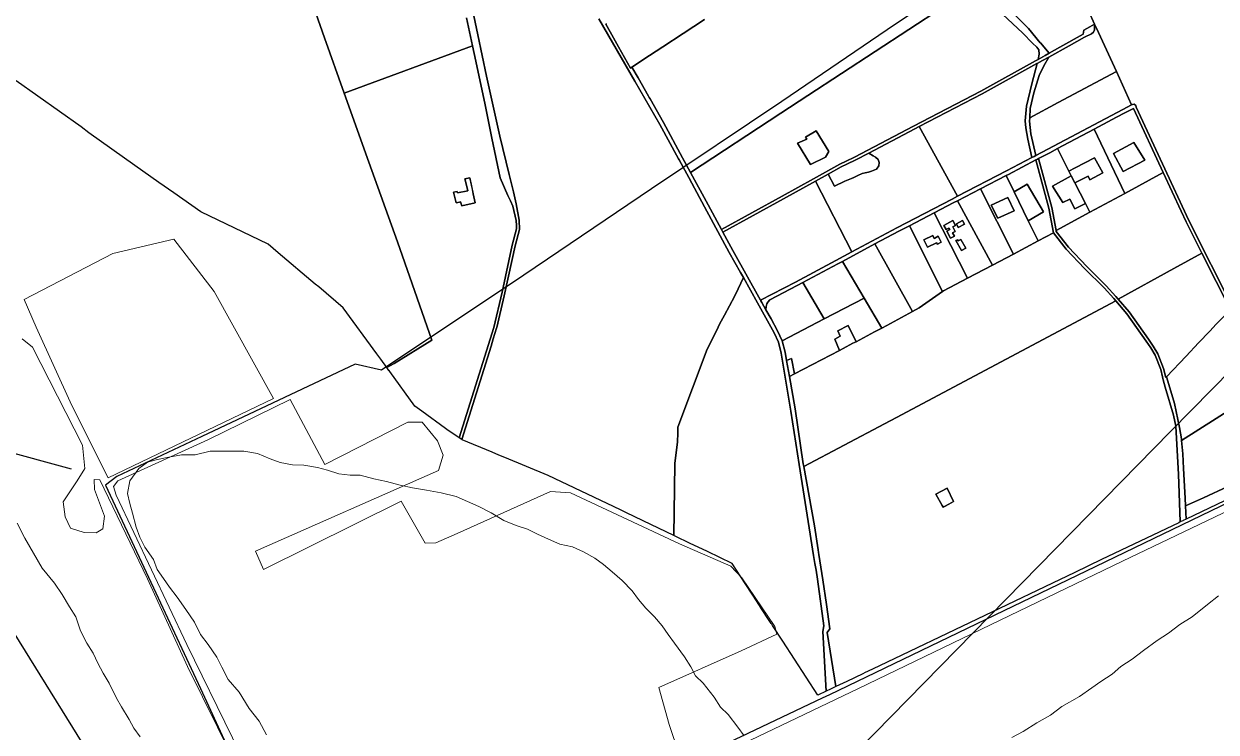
# Model space of a CAD drawing. Header units: metres. Extents: x 3 to 1027712, y 40 to 4430649.
# Drawn here: x 505891 to 507104, y 4405413 to 4406134 of the extents above; entities that cross this region are included whole.
import ezdxf

# ---------------------------------------------------------------- set-up
doc = ezdxf.new("R2010")
doc.units = ezdxf.units.M
doc.header["$MEASUREMENT"] = 0
doc.layers.add('A.ES.SDGC.CP.07003.cadastralparcel — CadastralParcel', color=1, linetype='Continuous')
for name, color, linetype, lineweight in [('Carreteras_5_km', 2, 'Continuous', 30), ('Cauces_artificiales_5_km', 141, 'Continuous', 30), ('Lineas_electricas_5_km', 1, 'Continuous', 30), ('Tuberias_distribucion_agua_ABAQUA', 5, 'Continuous', 30)]:
    doc.layers.add(name, color=color, linetype=linetype, lineweight=lineweight)
doc.layers.add('Habitats_5_km', color=7, linetype='Continuous', lineweight=9, true_color=0xbefad2)
doc.layers.add('Humedales_5_km', color=7, linetype='Continuous', lineweight=9, true_color=0xdbcafc)

msp = doc.modelspace()

# ---------------------------------------------------------------- linework, layer by layer
at = {"layer": 'A.ES.SDGC.CP.07003.cadastralparcel — CadastralParcel', "color": 7, "linetype": 'Continuous', "flags": 128}
for points in [[(506875.3, 4406172), (506871.1, 4406177.4), (506929.3, 4406215.5), (506935.1, 4406217.7), (506940.5, 4406219.5), (506972.9, 4406150), (506974.5, 4406146.5), (506980.5, 4406133.6), (506975.5, 4406130.8), (506969.5, 4406127.4), (506968.8, 4406123.2), (506945.1, 4406109.9), (506934.3, 4406103.9), (506925.4, 4406114.3), (506925.2, 4406114.5), (506913.3, 4406129), (506886.6, 4406155.3), (506875.3, 4406172)], [(506587.3, 4405949.7), (506569.2, 4405982.6), (506661.2, 4406042.9), (506688.6, 4406060.9), (506859.9, 4406173.1), (506863.5, 4406168.8), (506873, 4406158.3), (506886.7, 4406143.6), (506907.4, 4406124.3), (506917.2, 4406114.2), (506921.8, 4406110.2), (506923.7, 4406107.4), (506924.1, 4406103), (506923, 4406097.5), (506920.3, 4406096), (506864.8, 4406065.3), (506796.2, 4406029.8), (506736.3, 4405998), (506727.8, 4405994), (506721.3, 4405991), (506694.3, 4405976), (506662.4, 4405958.3), (506600.8, 4405924.6), (506587.3, 4405949.7)], [(506601.4, 4405923.3), (506600.8, 4405924.6), (506662.4, 4405958.3), (506694.3, 4405976), (506721.3, 4405991), (506727.8, 4405994), (506736.3, 4405998), (506796.2, 4406029.8), (506864.8, 4406065.3), (506920.3, 4406096), (506923, 4406097.5), (506930.3, 4406101.6), (506934.3, 4406103.9), (506945.1, 4406109.9), (506968.8, 4406123.2), (506969.5, 4406127.4), (506975.5, 4406130.8), (506980.5, 4406133.6), (506980.5, 4406127.8), (506979.3, 4406125.3), (506977.2, 4406123.6), (506970.3, 4406120.1), (506954.5, 4406111.4), (506933.8, 4406100), (506927.6, 4406096.6), (506922, 4406093.5), (506921.7, 4406093.4), (506866.2, 4406062.7), (506801.8, 4406029.3), (506797.6, 4406027.1), (506750.6, 4406002.2), (506737.6, 4405995.3), (506728.5, 4405991), (506722.7, 4405988.3), (506709.2, 4405980.8), (506696.6, 4405973.8), (506663.8, 4405955.6), (506602.2, 4405921.9), (506601.4, 4405923.3)], [(506914.5, 4406038.3), (506915, 4406047.5), (506918.6, 4406063.5), (506923.9, 4406081.1), (506928.9, 4406091.1), (506933.8, 4406100), (506954.5, 4406111.4), (506970.3, 4406120.1), (506977.2, 4406123.6), (506979.3, 4406125.3), (506980.5, 4406127.8), (506980.5, 4406133.6), (506982.4, 4406129.5), (507002.6, 4406085.3), (506943.4, 4406053.7), (506914.5, 4406038.3)], [(506242.1, 4405993.2), (506217, 4406063.3), (506347.4, 4406111.3), (506350.7, 4406095.9), (506360.3, 4406051.3), (506367.3, 4406017.5), (506375.6, 4405977.1), (506383.4, 4405959.3), (506386, 4405953.7), (506388.6, 4405948.2), (506392, 4405933.7), (506392.2, 4405928.5), (506392.3, 4405925.1), (506387.9, 4405908.6), (506377.5, 4405860.7), (506369.1, 4405825), (506333.9, 4405712.7), (506331.9, 4405713.9), (506321.2, 4405721), (506319.9, 4405722), (506295.9, 4405739.6), (506288.9, 4405744.8), (506263.3, 4405780), (506262.6, 4405781), (506262.4, 4405781.2), (506260.2, 4405784.3), (506267.7, 4405788.3), (506306.2, 4405812.1), (506271, 4405912.1), (506242.1, 4405993.2)], [(506840.9, 4405958.4), (506801.8, 4406029.3), (506866.2, 4406062.7), (506921.7, 4406093.4), (506922, 4406093.5), (506916.7, 4406072.9), (506911.1, 4406050), (506909.7, 4406035.1), (506910.4, 4406028.1), (506912.5, 4406016.5), (506916.7, 4405997.7), (506890.9, 4405984.2), (506840.9, 4405958.4)], [(506916.7, 4405997.7), (506912.5, 4406016.5), (506910.4, 4406028.1), (506909.7, 4406035.1), (506911.1, 4406050), (506916.7, 4406072.9), (506922, 4406093.5), (506927.6, 4406096.6), (506933.8, 4406100), (506928.9, 4406091.1), (506923.9, 4406081.1), (506918.6, 4406063.5), (506915, 4406047.5), (506914.5, 4406038.3), (506914.3, 4406034.6), (506915.5, 4406021.9), (506920.8, 4405999.8), (506918.9, 4405998.8), (506916.7, 4405997.7)], [(506915.5, 4406021.9), (506914.3, 4406034.6), (506914.5, 4406038.3), (506943.4, 4406053.7), (507002.6, 4406085.3), (507018.1, 4406051.4), (507009.3, 4406046.8), (506933, 4406006.2), (506920.8, 4405999.8), (506915.5, 4406021.9)], [(507011.2, 4405961.3), (506979.9, 4406026.6), (506998.2, 4406036.3), (507002.6, 4406038.7), (507011.2, 4406043.3), (507020, 4406047.8), (507050.4, 4405982.4), (507011.2, 4405961.3)], [(506678, 4406012.3), (506687.5, 4406016.6), (506686.2, 4406018.5), (506697.2, 4406025), (506709.9, 4406004), (506706.7, 4405998.3), (506691.4, 4405990.6), (506678, 4406012.3)], [(506678, 4406012.3), (506691.4, 4405990.6), (506706.7, 4405998.3), (506709.9, 4406004), (506697.2, 4406025), (506686.2, 4406018.5), (506687.5, 4406016.6), (506678, 4406012.3)], [(506733.5, 4405901.8), (506696.6, 4405973.8), (506709.2, 4405980.8), (506715.7, 4405968.8), (506726.4, 4405973.6), (506733.2, 4405976.5), (506735.5, 4405977.5), (506739.6, 4405979.5), (506744, 4405981.5), (506746.9, 4405982.2), (506750.4, 4405983), (506753.5, 4405983.9), (506758.5, 4405985.9), (506760.9, 4405989.2), (506761.2, 4405992.7), (506760.1, 4405995.6), (506757.6, 4405998), (506755, 4405999.5), (506750.6, 4406002.2), (506797.6, 4406027.1), (506801.8, 4406029.3), (506840.9, 4405958.4), (506835.4, 4405955.5), (506779.3, 4405926.3), (506733.5, 4405901.8)], [(506954.2, 4405984), (506942.6, 4406006.8), (506948.4, 4406009.9), (506979.9, 4406026.6), (507011.2, 4405961.3), (506975.6, 4405942.1), (506971.2, 4405950.9), (506960.3, 4405972.1), (506974, 4405978.9), (506975.7, 4405975.1), (506988.7, 4405982.1), (506980.5, 4405997.5), (506960.7, 4405987.3), (506954.2, 4405984)], [(507031.5, 4405995.1), (507009.5, 4405983.7), (506999.8, 4406001.9), (507020.4, 4406013.2), (507031.5, 4405995.1)], [(507020.4, 4406013.2), (506999.8, 4406001.9), (507009.5, 4405983.7), (507031.5, 4405995.1), (507020.4, 4406013.2)], [(506715.7, 4405968.8), (506709.2, 4405980.8), (506722.7, 4405988.3), (506728.5, 4405991), (506737.6, 4405995.3), (506750.6, 4406002.2), (506755, 4405999.5), (506757.6, 4405998), (506760.1, 4405995.6), (506761.2, 4405992.7), (506760.9, 4405989.2), (506758.5, 4405985.9), (506753.5, 4405983.9), (506750.4, 4405983), (506746.9, 4405982.2), (506744, 4405981.5), (506739.6, 4405979.5), (506735.5, 4405977.5), (506733.2, 4405976.5), (506726.4, 4405973.6), (506715.7, 4405968.8)], [(507052.8, 4405773.9), (507053.5, 4405774.6), (507053.8, 4405773.8), (507061.9, 4405747.6), (507067, 4405723.1), (507068.8, 4405711.6), (507068.9, 4405709.8), (507070.3, 4405696.3), (507071, 4405681.4), (507072.5, 4405651.2), (507073, 4405643.4), (507073.8, 4405629.9), (507070.7, 4405628.4), (507070.2, 4405628.2), (507070.1, 4405628.1), (507069.2, 4405627.7), (507067.7, 4405627), (507065.8, 4405675.8), (507064.2, 4405705.8), (507063, 4405724.4), (507060.6, 4405735.6), (507052.2, 4405764), (507050.3, 4405771.5), (507049.9, 4405773), (507049.6, 4405774.5), (507047.7, 4405782.1), (507042.2, 4405796.6), (507037.6, 4405804), (507032.8, 4405811.1), (507013.2, 4405838.8), (507002, 4405851.9), (506999.9, 4405854.3), (506990.1, 4405865.1), (506970.2, 4405884.9), (506951.6, 4405904.6), (506938.7, 4405921.1), (506933.9, 4405946.1), (506920.8, 4405995.3), (506922.2, 4405996), (506923.5, 4405996.8), (506936.8, 4405946.8), (506941.2, 4405923.6), (506941.5, 4405922.4), (506953.8, 4405906.6), (506972.4, 4405887), (506992.2, 4405867.1), (507002.1, 4405856.3), (507004.4, 4405853.6), (507015.6, 4405840.7), (507035.3, 4405812.9), (507040.2, 4405805.7), (507044.9, 4405798), (507050.5, 4405783), (507052.8, 4405773.9)], [(506936.8, 4405946.8), (506923.5, 4405996.8), (506934.9, 4406002.7), (506942.6, 4406006.8), (506954.2, 4405984), (506956.7, 4405979.3), (506937.5, 4405968.8), (506948.3, 4405952.1), (506955.1, 4405955.3), (506960.2, 4405945.6), (506971.2, 4405950.9), (506975.6, 4405942.1), (506941.2, 4405923.6), (506936.8, 4405946.8)], [(506956.7, 4405979.3), (506954.2, 4405984), (506960.7, 4405987.3), (506980.5, 4405997.5), (506988.7, 4405982.1), (506975.7, 4405975.1), (506974, 4405978.9), (506960.3, 4405972.1), (506956.7, 4405979.3)], [(506898.5, 4405962.9), (506890.4, 4405979.4), (506892.8, 4405980.6), (506920.8, 4405995.3), (506933.9, 4405946.1), (506938.7, 4405921.1), (506923.1, 4405912.9), (506913, 4405933.5), (506928.5, 4405942.6), (506912, 4405970.6), (506898.5, 4405962.9)], [(506332.1, 4405961.9), (506342.6, 4405963.9), (506339.7, 4405976), (506344.8, 4405977), (506348.2, 4405960.9), (506350.2, 4405951.7), (506336.5, 4405948.7), (506335.4, 4405952.8), (506334.1, 4405952.5), (506330.7, 4405951.8), (506328.2, 4405962.5), (506331.8, 4405963.1), (506332.1, 4405961.9)], [(506342.6, 4405964.2), (506342.6, 4405963.9), (506332.1, 4405961.9), (506331.8, 4405963.1), (506328.2, 4405962.5), (506330.7, 4405951.8), (506334.1, 4405952.5), (506335.4, 4405952.8), (506336.5, 4405948.7), (506350.2, 4405951.7), (506348.2, 4405960.9), (506347.3, 4405965.3), (506344.8, 4405977), (506339.7, 4405976), (506342.6, 4405964.2)], [(506612.3, 4405903.2), (506602.2, 4405921.9), (506663.8, 4405955.6), (506696.6, 4405973.8), (506733.5, 4405901.8), (506717.2, 4405893), (506676, 4405871.1), (506640.6, 4405852.5), (506612.3, 4405903.2)], [(506897.8, 4405899.6), (506864.3, 4405965.9), (506890.4, 4405979.4), (506898.5, 4405962.9), (506913, 4405933.5), (506923.1, 4405912.9), (506897.8, 4405899.6)], [(506960.2, 4405945.6), (506955.1, 4405955.3), (506948.3, 4405952.1), (506937.5, 4405968.8), (506956.7, 4405979.3), (506960.3, 4405972.1), (506971.2, 4405950.9), (506960.2, 4405945.6)], [(506941.5, 4405922.4), (506941.2, 4405923.6), (506975.6, 4405942.1), (507011.2, 4405961.3), (507050.4, 4405982.4), (507068.6, 4405943.2), (507073.6, 4405932.4), (507089.7, 4405900.6), (507061, 4405884.8), (507004.4, 4405853.6), (507002.1, 4405856.3), (506992.2, 4405867.1), (506972.4, 4405887), (506953.8, 4405906.6), (506941.5, 4405922.4)], [(506876.5, 4405888.4), (506840.9, 4405953.8), (506864.3, 4405965.9), (506897.8, 4405899.6), (506876.5, 4405888.4)], [(506913, 4405933.5), (506898.5, 4405962.9), (506912, 4405970.6), (506928.5, 4405942.6), (506913, 4405933.5)], [(506851.2, 4405875.2), (506817.2, 4405941.5), (506837.3, 4405952), (506840.9, 4405953.8), (506876.5, 4405888.4), (506851.2, 4405875.2)], [(506875.3, 4405949.2), (506892.1, 4405957.1), (506898.6, 4405943.6), (506881.9, 4405936.1), (506875.3, 4405949.2)], [(506875.3, 4405949.2), (506881.9, 4405936.1), (506898.6, 4405943.6), (506892.1, 4405957.1), (506875.3, 4405949.2)], [(506825.6, 4405861.5), (506792.1, 4405928.4), (506817.2, 4405941.5), (506851.2, 4405875.2), (506826.6, 4405862.3), (506825.6, 4405861.5)], [(506795.3, 4405841.1), (506757, 4405909.8), (506781.2, 4405922.7), (506792.1, 4405928.4), (506825.6, 4405861.5), (506801.9, 4405844.8), (506795.3, 4405841.1)], [(506836.1, 4405933.7), (506838.9, 4405928.6), (506836.1, 4405927.1), (506838.6, 4405922.5), (506836, 4405921.1), (506837.8, 4405917.9), (506833.9, 4405915.7), (506830, 4405922.7), (506833, 4405924.4), (506832.1, 4405926), (506829.3, 4405924.4), (506827, 4405928.6), (506836.1, 4405933.7)], [(506836.1, 4405933.7), (506827, 4405928.6), (506829.3, 4405924.4), (506832.1, 4405926), (506833, 4405924.4), (506830, 4405922.7), (506833.9, 4405915.7), (506837.8, 4405917.9), (506836, 4405921.1), (506838.6, 4405922.5), (506836.1, 4405927.1), (506838.9, 4405928.6), (506836.1, 4405933.7)], [(506848.2, 4405930.1), (506841.8, 4405926.6), (506839.8, 4405930.3), (506846.2, 4405933.8), (506848.2, 4405930.1)], [(506848.2, 4405930.1), (506846.2, 4405933.8), (506839.8, 4405930.3), (506841.8, 4405926.6), (506848.2, 4405930.1)], [(506724.5, 4405803.5), (506734.6, 4405808.8), (506737.7, 4405810.4), (506756.6, 4405820.3), (506763.9, 4405824.1), (506769.1, 4405826.8), (506795.3, 4405841.1), (506801.9, 4405844.8), (506825.6, 4405861.5), (506826.6, 4405862.3), (506851.2, 4405875.2), (506876.5, 4405888.4), (506897.8, 4405899.6), (506923.1, 4405912.9), (506938.7, 4405921.1), (506951.6, 4405904.6), (506970.2, 4405884.9), (506990.1, 4405865.1), (506999.9, 4405854.3), (507002, 4405851.9), (506778.9, 4405733.4), (506766.8, 4405727), (506684.5, 4405683.3), (506684, 4405686.1), (506675.9, 4405742.1), (506670, 4405775.1), (506675.1, 4405777.7), (506720.8, 4405801.6), (506724.5, 4405803.5)], [(506810.3, 4405906.5), (506806.6, 4405914), (506815.7, 4405918.6), (506816.1, 4405917.9), (506817.3, 4405915.5), (506818, 4405915.9), (506821.4, 4405917.6), (506824.5, 4405911.5), (506820.5, 4405909.5), (506819.7, 4405911), (506810.3, 4405906.5)], [(506810.3, 4405906.5), (506819.7, 4405911), (506820.5, 4405909.5), (506824.5, 4405911.5), (506821.4, 4405917.6), (506818, 4405915.9), (506817.3, 4405915.5), (506816.1, 4405917.9), (506815.7, 4405918.6), (506806.6, 4405914), (506810.3, 4405906.5)], [(506845, 4405903.1), (506839.3, 4405913.4), (506840.8, 4405914.2), (506841.6, 4405912.9), (506844.3, 4405914.4), (506849.3, 4405905.4), (506845, 4405903.1)], [(506845, 4405903.1), (506849.3, 4405905.4), (506844.3, 4405914.4), (506841.6, 4405912.9), (506840.8, 4405914.2), (506839.3, 4405913.4), (506845, 4405903.1)], [(506745.9, 4405854.7), (506724, 4405892.1), (506757, 4405909.8), (506795.3, 4405841.1), (506769.1, 4405826.8), (506763.9, 4405824.1), (506745.9, 4405854.7)], [(507052.8, 4405773.9), (507050.5, 4405783), (507044.9, 4405798), (507040.2, 4405805.7), (507035.3, 4405812.9), (507015.6, 4405840.7), (507004.4, 4405853.6), (507061, 4405884.8), (507089.7, 4405900.6), (507118.8, 4405842.9), (507118.5, 4405842.6), (507104.3, 4405828.3), (507097.8, 4405821.1), (507086.3, 4405809.2), (507073.8, 4405795.8), (507053.5, 4405774.6), (507052.8, 4405773.9)], [(506705.4, 4405833.7), (506683.7, 4405870.7), (506719.1, 4405889.5), (506724, 4405892.1), (506745.9, 4405854.7), (506705.4, 4405833.7)], [(506663.2, 4405505.6), (506652.8, 4405521.6), (506651.9, 4405523), (506651.5, 4405523.7), (506649.5, 4405526.7), (506641.7, 4405538.7), (506639.5, 4405542), (506632.7, 4405552.5), (506625, 4405564.3), (506620.6, 4405571.2), (506611.6, 4405584.9), (506586.5, 4405596.9), (506568.4, 4405605.5), (506554.3, 4405612.3), (506552.4, 4405613.1), (506553, 4405660.9), (506553.4, 4405686.4), (506555.9, 4405708.4), (506556.3, 4405717.3), (506556.4, 4405720.2), (506556.5, 4405723.3), (506586.1, 4405802.7), (506596.2, 4405822.3), (506598.9, 4405828.1), (506604, 4405837.3), (506613.9, 4405856.3), (506617.7, 4405864.3), (506623.1, 4405875.6), (506637.4, 4405850), (506647.7, 4405831.7), (506654.3, 4405819.5), (506658.7, 4405810), (506661.7, 4405798.9), (506671.3, 4405739.6), (506680, 4405685.5), (506690, 4405621), (506694.6, 4405592.9), (506694.9, 4405590.8), (506695.2, 4405588.8), (506695.9, 4405584.7), (506697, 4405577.8), (506698.5, 4405568.9), (506705.1, 4405521.3), (506704.1, 4405515.5), (506707.2, 4405454.7), (506699, 4405450.7), (506663.2, 4405505.6)], [(506651.2, 4405833.6), (506646.1, 4405842.7), (506646.3, 4405846.1), (506647, 4405848.9), (506647.9, 4405850.6), (506650, 4405852.9), (506677.9, 4405867.6), (506683.7, 4405870.7), (506705.4, 4405833.7), (506662.4, 4405811.4), (506657.9, 4405821.3), (506651.2, 4405833.6)], [(506665.6, 4405799.8), (506662.4, 4405811.4), (506705.4, 4405833.7), (506745.9, 4405854.7), (506763.9, 4405824.1), (506756.6, 4405820.3), (506737.7, 4405810.4), (506729.7, 4405827), (506719.2, 4405821.6), (506721.6, 4405815.9), (506716.2, 4405812.9), (506720.8, 4405801.6), (506675.1, 4405777.7), (506671.9, 4405793.4), (506667.1, 4405791.4), (506665.6, 4405799.8)], [(506695.3, 4405623.2), (506684.5, 4405683.3), (506766.8, 4405727), (506778.9, 4405733.4), (507002, 4405851.9), (507013.2, 4405838.8), (507032.8, 4405811.1), (507037.6, 4405804), (507042.2, 4405796.6), (507047.7, 4405782.1), (507049.6, 4405774.5), (507049.9, 4405773), (507050.3, 4405771.5), (507052.2, 4405764), (507060.6, 4405735.6), (507063, 4405724.4), (507064.2, 4405705.8), (507065.8, 4405675.8), (507067.7, 4405627), (507066.2, 4405626.2), (506987.6, 4405588.7), (506960.4, 4405575.7), (506761.7, 4405480.8), (506749.4, 4405474.9), (506746.9, 4405473.7), (506744.5, 4405472.6), (506728.2, 4405464.8), (506717.3, 4405459.5), (506708.3, 4405514.5), (506711.2, 4405518.4), (506707.7, 4405543.1), (506704.1, 4405568.2), (506700, 4405593.8), (506699.6, 4405596.1), (506699.3, 4405598.5), (506695.3, 4405623.2)], [(507136, 4405808.3), (507137.5, 4405805.3), (507142.3, 4405795.7), (507152.4, 4405775.3), (507156.7, 4405766.7), (507157.2, 4405765.8), (507157, 4405765.7), (507068.9, 4405709.8), (507068.8, 4405711.6), (507067, 4405723.1), (507061.9, 4405747.6), (507053.8, 4405773.8), (507053.5, 4405774.6), (507073.8, 4405795.8), (507086.3, 4405809.2), (507097.8, 4405821.1), (507104.3, 4405828.3), (507118.5, 4405842.6), (507118.9, 4405841.7), (507123.4, 4405833.3), (507128.8, 4405822.5), (507136, 4405808.3)], [(506720.8, 4405801.6), (506716.2, 4405812.9), (506721.6, 4405815.9), (506719.2, 4405821.6), (506729.7, 4405827), (506737.7, 4405810.4), (506734.6, 4405808.8), (506724.5, 4405803.5), (506720.8, 4405801.6)], [(506670, 4405775.1), (506667.1, 4405791.4), (506671.9, 4405793.4), (506675.1, 4405777.7), (506670, 4405775.1)], [(507157, 4405765.7), (507157.2, 4405765.8), (507170.5, 4405740), (507174.8, 4405731.4), (507181.8, 4405717.7), (507187.9, 4405705.7), (507191.8, 4405697.3), (507190.6, 4405696.8), (507188.9, 4405696), (507176.6, 4405690.9), (507169.6, 4405687.9), (507160.8, 4405684.2), (507116, 4405663.2), (507091.4, 4405651.5), (507073, 4405643.4), (507072.5, 4405651.2), (507071, 4405681.4), (507070.3, 4405696.3), (507068.9, 4405709.8), (507157, 4405765.7)], [(506825.5, 4405643.7), (506818.9, 4405655.4), (506830.5, 4405661.5), (506836.9, 4405647.7), (506832, 4405645.1), (506827.7, 4405642.8), (506826.4, 4405642), (506825.5, 4405643.7)], [(506818.9, 4405655.4), (506825.5, 4405643.7), (506826.4, 4405642), (506827.7, 4405642.8), (506832, 4405645.1), (506836.9, 4405647.7), (506830.5, 4405661.5), (506818.9, 4405655.4)]]:
    msp.add_lwpolyline(points, close=True, dxfattribs=at)
for points in [[(506338.6, 4406190.5), (506352.9, 4406122.7), (506361.8, 4406080.6), (506375.4, 4406019.4), (506384.7, 4405980.5), (506389.2, 4405962.7), (506391.9, 4405950.7), (506395, 4405934.1), (506395.3, 4405924.7), (506390.8, 4405907.9), (506380.4, 4405860), (506379.7, 4405857), (506372.2, 4405824.9), (506372, 4405824.2), (506368.6, 4405813.3), (506367.5, 4405809.7), (506366.3, 4405806), (506336.5, 4405710.9), (506333.9, 4405712.7), (506369.1, 4405825), (506377.5, 4405860.7), (506387.9, 4405908.6), (506392.3, 4405925.1), (506392.2, 4405928.5), (506392, 4405933.7), (506388.6, 4405948.2), (506386, 4405953.7), (506383.4, 4405959.3), (506375.6, 4405977.1), (506367.3, 4406017.5), (506360.3, 4406051.3), (506350.7, 4406095.9), (506347.4, 4406111.3), (506341.3, 4406140)], [(506476.1, 4406138.8), (506512.7, 4406075.4), (506538.2, 4406031.4), (506557.1, 4405996.5), (506557.6, 4405995.5), (506567.5, 4405977.4), (506570.6, 4405971.8), (506583.7, 4405947.7), (506608.8, 4405901.2), (506620.2, 4405880.8), (506623.1, 4405875.6), (506617.7, 4405864.3), (506613.9, 4405856.3), (506604, 4405837.3), (506598.9, 4405828.1), (506596.2, 4405822.3), (506586.1, 4405802.7), (506556.5, 4405723.3), (506556.4, 4405720.2), (506556.3, 4405717.3), (506555.9, 4405708.4), (506553.4, 4405686.4), (506553, 4405660.9), (506552.4, 4405613.1), (506529, 4405624.4), (506504.2, 4405636.2), (506498, 4405639.2), (506424.3, 4405674.4), (506380.4, 4405692.6), (506374.4, 4405695.1), (506367.6, 4405697.9), (506336.8, 4405710.7), (506336.7, 4405710.8), (506336.5, 4405710.9), (506366.3, 4405806), (506367.5, 4405809.7), (506368.6, 4405813.3), (506372, 4405824.2), (506372.2, 4405824.9), (506379.7, 4405857), (506380.4, 4405860), (506390.8, 4405907.9), (506395.3, 4405924.7), (506395, 4405934.1), (506391.9, 4405950.7), (506389.2, 4405962.7), (506384.7, 4405980.5), (506375.4, 4406019.4), (506361.8, 4406080.6), (506352.9, 4406122.7), (506338.6, 4406190.5)], [(506176.9, 4406176.7), (506197, 4406119.4), (506217, 4406063.3), (506242.1, 4405993.2), (506271, 4405912.1), (506306.2, 4405812.1), (506267.7, 4405788.3), (506260.2, 4405784.3), (506254.2, 4405792.5), (506250.2, 4405798), (506216, 4405845), (506191, 4405866.1), (506187.5, 4405869.1), (506149.8, 4405900.9), (506139.5, 4405909.7), (506071, 4405942.4), (506043.6, 4405961.7), (506028.4, 4405972.5), (506004, 4405989.7), (505957.1, 4406022.8), (505949.3, 4406029), (505883.3, 4406075.7)], [(506341.3, 4406140), (506347.4, 4406111.3), (506217, 4406063.3), (506197, 4406119.4), (506176.9, 4406176.7)], [(506859.9, 4406173.1), (506688.6, 4406060.9), (506661.2, 4406042.9), (506569.2, 4405982.6), (506561.1, 4405997.4), (506541.7, 4406033.4), (506528.1, 4406057.4), (506527.3, 4406058.8), (506526.5, 4406060.3), (506516, 4406078.8), (506509.6, 4406089.7), (506527.6, 4406101.6), (506527.6, 4406101.6), (506541.2, 4406110.5), (506561.8, 4406124), (506583.6, 4406138.3)], [(506886.6, 4406155.3), (506913.3, 4406129), (506925.2, 4406114.5), (506925.4, 4406114.3), (506934.3, 4406103.9), (506930.3, 4406101.6), (506923, 4406097.5), (506924.1, 4406103), (506923.7, 4406107.4), (506921.8, 4406110.2), (506917.2, 4406114.2), (506907.4, 4406124.3), (506886.7, 4406143.6)], [(507121.6, 4405844.2), (507076.3, 4405933.7), (507022.7, 4406049.1), (507022.3, 4406050.8), (507020.6, 4406052.2), (507019.2, 4406051.8), (507018.1, 4406051.4), (507002.6, 4406085.3), (506982.4, 4406129.5), (506980.5, 4406133.6), (506974.5, 4406146.5)], [(506483.7, 4406133.9), (506483.3, 4406133.4), (506487.6, 4406125.7), (506496.1, 4406110.5), (506508.2, 4406088.8), (506509.6, 4406089.7), (506509.6, 4406089.7), (506516, 4406078.8), (506526.5, 4406060.3), (506527.3, 4406058.8), (506528.1, 4406057.4), (506541.7, 4406033.4), (506561.1, 4405997.4), (506569.2, 4405982.6), (506587.3, 4405949.7), (506600.8, 4405924.6), (506601.4, 4405923.3), (506602.2, 4405921.9), (506612.3, 4405903.2), (506640.6, 4405852.5), (506640.9, 4405851.9), (506641.8, 4405850.4), (506646.1, 4405842.7), (506651.2, 4405833.6), (506657.9, 4405821.3), (506662.4, 4405811.4), (506665.6, 4405799.8), (506667.1, 4405791.4), (506670, 4405775.1), (506675.9, 4405742.1), (506684, 4405686.1), (506684.5, 4405683.3), (506695.3, 4405623.2), (506699.3, 4405598.5), (506699.6, 4405596.1), (506700, 4405593.8), (506704.1, 4405568.2), (506707.7, 4405543.1), (506711.2, 4405518.4), (506708.3, 4405514.5), (506717.3, 4405459.5), (506711.9, 4405456.9), (506707.2, 4405454.7), (506704.1, 4405515.5), (506705.1, 4405521.3), (506698.5, 4405568.9), (506697, 4405577.8), (506695.9, 4405584.7), (506695.2, 4405588.8), (506694.9, 4405590.8), (506694.6, 4405592.9), (506690, 4405621), (506680, 4405685.5), (506671.3, 4405739.6), (506661.7, 4405798.9), (506658.7, 4405810), (506654.3, 4405819.5), (506647.7, 4405831.7), (506637.4, 4405850), (506623.1, 4405875.6), (506620.2, 4405880.8), (506608.8, 4405901.2), (506583.7, 4405947.7), (506570.6, 4405971.8), (506567.5, 4405977.4), (506557.6, 4405995.5), (506557.1, 4405996.5), (506538.2, 4406031.4), (506512.7, 4406075.4), (506476.1, 4406138.8)], [(506583.6, 4406138.3), (506561.8, 4406124), (506541.2, 4406110.5), (506527.6, 4406101.6), (506509.6, 4406089.7), (506508.2, 4406088.8), (506496.1, 4406110.5), (506487.6, 4406125.7), (506483.3, 4406133.4), (506483.7, 4406133.9)], [(507118.8, 4405842.9), (507089.7, 4405900.6), (507073.6, 4405932.4), (507068.6, 4405943.2), (507050.4, 4405982.4), (507020, 4406047.8), (507011.2, 4406043.3), (507002.6, 4406038.7), (506998.2, 4406036.3), (506979.9, 4406026.6), (506948.4, 4406009.9), (506942.6, 4406006.8), (506934.9, 4406002.7), (506923.5, 4405996.8), (506922.2, 4405996), (506920.8, 4405995.3), (506892.8, 4405980.6), (506890.4, 4405979.4), (506864.3, 4405965.9), (506840.9, 4405953.8), (506837.3, 4405952), (506817.2, 4405941.5), (506792.1, 4405928.4), (506781.2, 4405922.7), (506757, 4405909.8), (506724, 4405892.1), (506719.1, 4405889.5), (506683.7, 4405870.7), (506677.9, 4405867.6), (506650, 4405852.9), (506647.9, 4405850.6), (506647, 4405848.9), (506646.3, 4405846.1), (506646.1, 4405842.7), (506641.8, 4405850.4), (506640.9, 4405851.9), (506640.6, 4405852.5), (506676, 4405871.1), (506717.2, 4405893), (506733.5, 4405901.8), (506779.3, 4405926.3), (506835.4, 4405955.5), (506840.9, 4405958.4), (506890.9, 4405984.2), (506916.7, 4405997.7), (506918.9, 4405998.8), (506920.8, 4405999.8), (506933, 4406006.2), (507009.3, 4406046.8), (507018.1, 4406051.4), (507019.2, 4406051.8), (507020.6, 4406052.2), (507022.3, 4406050.8), (507022.7, 4406049.1), (507076.3, 4405933.7), (507121.6, 4405844.2)], [(507191.5, 4405686), (507073.8, 4405629.9), (507073, 4405643.4), (507091.4, 4405651.5), (507116, 4405663.2)]]:
    msp.add_lwpolyline(points, dxfattribs=at)
at = {"layer": 'Carreteras_5_km'}
msp.add_line((506703.5, 4405448, 1), (506711.1, 4405451.6, 1), dxfattribs=at)
for points in [[(506711.1, 4405451.6, 1), (506972.2, 4405577.4, 1), (507196.5, 4405685.4, 1.1)], [(506206.3, 4405200.6, 1.3), (506207.9, 4405205.2, 1.2), (506214.4, 4405212.9, 1.2), (506231.1, 4405223.5, 1.1), (506703.5, 4405448, 1)]]:
    msp.add_polyline3d(points, dxfattribs=at)
at = {"layer": 'Cauces_artificiales_5_km'}
for points in [[(504838.5, 4405980, 4.7), (505194.3, 4405876.5, 4.7), (505209.1, 4405872.2, 4.7), (505210.7, 4405871.8, 4.7), (505226.6, 4405867.8, 4.7), (505479.5, 4405805, 4.2), (505480.5, 4405804.8, 4.2), (505501.1, 4405799.7, 4.1), (505744.6, 4405733.7, 4.1), (505865.5, 4405700.9, 3.9), (505939.1, 4405680.9, 3.9)], [(506244, 4405106.6, 2.4), (506239.5, 4405115.7, 4.2), (506226.1, 4405142.9, 4.2), (506213.1, 4405169.2, 4.2), (506211.9, 4405168.8, 4.2), (506187.5, 4405168, 3.9), (506054.4, 4405243.3, 4), (505972.2, 4405367.1, 4), (505838, 4405583.2, 4.1), (505744.6, 4405733.7, 4.1)]]:
    msp.add_polyline3d(points, dxfattribs=at)
at = {"layer": 'Habitats_5_km'}
for points in [[(506137.9, 4405410.6), (506130.3, 4405424.5), (506120.2, 4405437.3), (506110.1, 4405453.8), (506098.7, 4405466.6), (506092.3, 4405479.3), (506087.3, 4405489.4), (506078.4, 4405502.2), (506070.8, 4405512.4), (506064.5, 4405525.1), (506055.7, 4405537.8), (506046.8, 4405550.5), (506039.2, 4405560.7), (506032.9, 4405569.6), (506026.6, 4405578.5), (506022.8, 4405588.7), (506013.9, 4405601.4), (506008.9, 4405611.6), (506005.1, 4405621.8), (506001.4, 4405635.8), (505998.9, 4405645.9), (505996.3, 4405656.1), (505998.9, 4405668.8), (506007.9, 4405681.5), (506016.8, 4405687.8), (506027, 4405690.4), (506038.5, 4405692.9), (506051.2, 4405695.4), (506065.2, 4405695.4), (506080.5, 4405699.1), (506090.7, 4405699.1), (506103.4, 4405699.1), (506114.8, 4405699.1), (506128.8, 4405696.5), (506141.5, 4405691.4), (506151.7, 4405687.5), (506164.4, 4405685), (506175.9, 4405684.9), (506189.8, 4405682.4), (506200, 4405679.8), (506211.5, 4405676), (506222.9, 4405674.7), (506233.1, 4405674.6), (506247.1, 4405670.8), (506259.8, 4405668.2), (506273.8, 4405664.4), (506286.5, 4405661.8), (506300.5, 4405659.2), (506315.7, 4405656.7), (506331, 4405652.8), (506342.4, 4405647.7), (506353.8, 4405642.6), (506366.5, 4405636.2), (506379.2, 4405628.6), (506391.9, 4405623.5), (506403.4, 4405619.6), (506413.5, 4405614.5), (506424.9, 4405609.4), (506436.4, 4405604.3), (506449.1, 4405601.7), (506460.5, 4405596.6), (506472, 4405590.2), (506480.8, 4405583.9), (506489.7, 4405576.2), (506499.9, 4405567.3), (506510, 4405557.1), (506516.3, 4405548.2), (506523.9, 4405539.3), (506532.8, 4405530.4), (506540.4, 4405521.5), (506546.7, 4405512.6), (506553, 4405503.7), (506563.2, 4405489.7), (506569.5, 4405479.5), (506574.5, 4405470.6), (506582.1, 4405462.9), (506593.5, 4405448.9), (506599.9, 4405438.7), (506607.5, 4405431.1), (506617.6, 4405418.4), (506623.9, 4405409.5)], [(505884.3, 4405625.9), (505891.8, 4405610.6), (505900.7, 4405595.3), (505909.5, 4405580.1), (505922.2, 4405564.8), (505929.8, 4405553.3), (505937.4, 4405540.6), (505943.7, 4405530.4), (505948.7, 4405516.4), (505955, 4405503.7), (505961.4, 4405493.5), (505966.4, 4405483.4), (505971.5, 4405473.2), (505977.8, 4405463), (505985.3, 4405447.7), (505990.4, 4405438.8), (505998, 4405426.1), (506003, 4405417.2), (506009.4, 4405408.3)], [(506896.2, 4405407.6), (506907.7, 4405413.9), (506921.7, 4405422.8), (506935.7, 4405430.4), (506947.2, 4405439.2), (506965.1, 4405449.4), (506977.8, 4405458.2), (506986.8, 4405464.6), (506998.2, 4405472.2), (507007.2, 4405479.8), (507018.7, 4405487.4), (507030.1, 4405496.2), (507044.2, 4405506.4), (507055.7, 4405514), (507067.2, 4405522.8), (507079.9, 4405530.4), (507095.2, 4405543.1), (507106.7, 4405552)]]:
    msp.add_lwpolyline(points, dxfattribs=at)
at = {"layer": 'Humedales_5_km'}
msp.add_polyline3d([(505976.7, 4405671.9, 0.9), (505939.7, 4405745.6, 1.1), (505903.6, 4405825.2, 1.1), (505891.3, 4405853.3, 1.3), (505981.6, 4405900.1, 0.9), (506043.4, 4405914.8, 1), (506084.7, 4405861.6, 0.9), (506145, 4405752.7, 0.8)], close=True, dxfattribs=at)
for points in [[(505889.4, 4405813.4, 2.9), (505899.7, 4405804.7, 2), (505950.5, 4405705, 1.3), (505953.1, 4405681.5, 1.1), (505945.2, 4405669, 0.8), (505930.8, 4405647.4, 1.2), (505933.1, 4405632.2, 1.3), (505938.4, 4405620.8, 1.2), (505952.4, 4405616.3, 1.1), (505964.5, 4405615.9, 1.2), (505971.4, 4405620.1, 1.3), (505972.9, 4405632.9, 1.4), (505963, 4405659.9, 1), (505962.6, 4405670.1, 0.8), (505968.3, 4405669.7, 0.8), (506016.9, 4405569.2, 1), (506057.4, 4405480.1, 0.8), (506133.6, 4405326.2, 0.8)], [(506149.8, 4405312.5, 0.9), (506056.7, 4405502.3, 0.9), (505984.9, 4405654.3, 1), (505982.2, 4405663.2, 0.9), (505986.5, 4405668.8, 0.8), (506078.3, 4405710.6, 0.8), (506162, 4405751.5, 1), (506197.3, 4405685.6, 1.2), (506281.8, 4405728.7, 1.2), (506296.4, 4405728.7, 1.6), (506311.9, 4405709.7, 1), (506317.5, 4405695.1, 0.8), (506312.8, 4405679.5, 0.7), (506126.6, 4405597.2, 1.1), (506134.8, 4405578.7, 1.6), (506274.9, 4405648.1, 0.6), (506299.4, 4405605.4, 1.2), (506310.2, 4405605.8, 1.1), (506331.8, 4405615.3, 0.9), (506427, 4405658, 0.6), (506447.3, 4405656.7, 0.7), (506558, 4405604.6, 0.6), (506610.2, 4405582.1, 0.9), (506621.4, 4405570.1, 0.8), (506655, 4405520.5, 1.4), (506657.1, 4405512.8, 1.9), (506620.9, 4405495.9, 1.5), (506536.9, 4405458.5, 0.9), (506547.7, 4405421, 1), (506557.6, 4405390.8, 0.7)], [(506441.6, 4405314.9, 0.6), (506740.4, 4405457.7, 0.5), (507008.9, 4405587, 0.6), (507196.9, 4405677.1, 0.7)]]:
    msp.add_polyline3d(points, dxfattribs=at)
at = {"layer": 'Lineas_electricas_5_km'}
msp.add_polyline3d([(507901.9, 4406579.4, 1.9), (507690.4, 4406360.5, 1), (507462.5, 4406129.5, 0.7), (507246.4, 4405910.7, 0.8), (507057.7, 4405719.1, 1.3), (506823.3, 4405480, 0.8), (506607.7, 4405260, 0.9), (506399.3, 4405045.6, 1.3), (506162.5, 4404807.2, 1.1), (505948.8, 4404590.1, 0.9), (505733.7, 4404367.6, 1.2), (505567.5, 4404068.4, 1.5), (505399.2, 4403758.9, 2.5), (505329.9, 4403635, 2.7)], dxfattribs=at)
at = {"layer": 'Tuberias_distribucion_agua_ABAQUA'}
msp.add_lwpolyline([(507114.8, 4406359.7), (507045, 4406312.6), (506912.4, 4406223.8), (506769.5, 4406127.8), (506662.1, 4406054.9), (506529.5, 4405965.9), (506399.6, 4405878.2), (506254.9, 4405781.4), (506228.2, 4405787.6), (506072.1, 4405714.1), (505985.6, 4405673.3), (505974, 4405664.4), (506027.5, 4405549.9), (506070.6, 4405457.7), (506123.1, 4405344.2)], dxfattribs=at)

doc.saveas('drawing.dxf')
